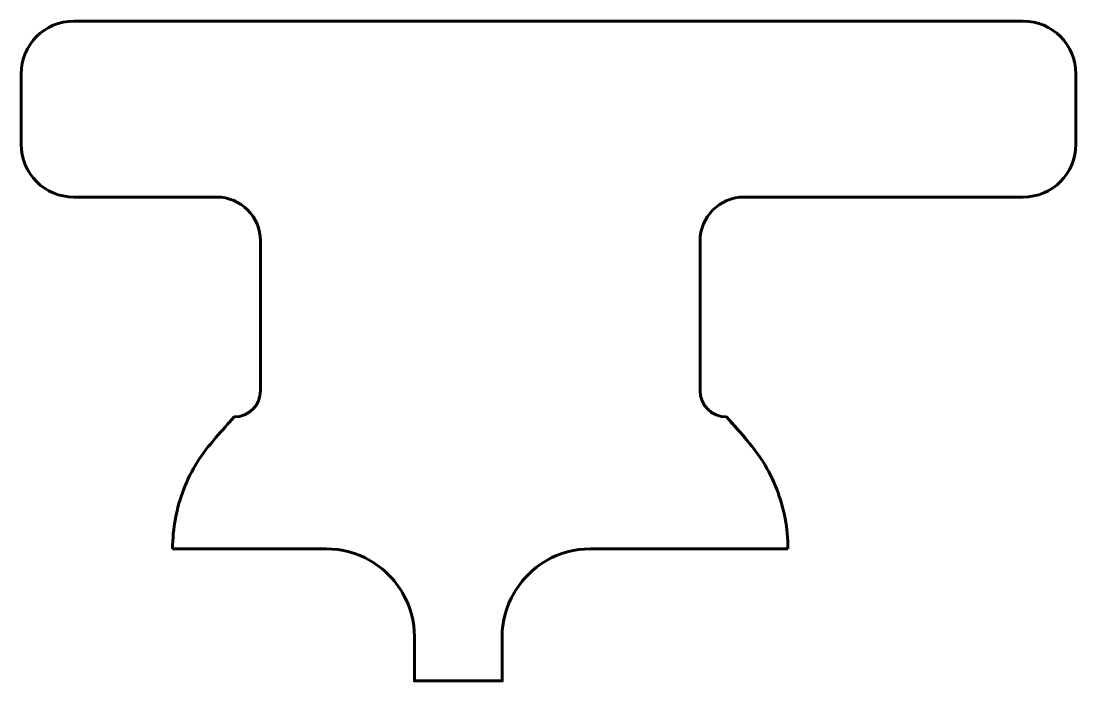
# Model space of a CAD drawing. Header units: millimetres. Extents: x -9.4 to 14.6, y 301.3 to 316.3.
import ezdxf

# ---------------------------------------------------------------- set-up
doc = ezdxf.new("R2010")
doc.units = ezdxf.units.MM
doc.linetypes.add('K5LT_BASIC', pattern=[0])

msp = doc.modelspace()

# ---------------------------------------------------------------- linework, layer by layer
at = {"color": 150, "linetype": 'K5LT_BASIC', "lineweight": 60, "true_color": 0x0080ff}
for p, q in [((13.428, 316.264), (-8.172, 316.264)), ((-9.372, 315.064), (-9.372, 313.464)), ((14.628, 313.464), (14.628, 315.064)), ((-3.924, 307.864), (-3.924, 311.264)), ((6.076, 307.864), (6.076, 311.264)), ((7.102, 306.788), (6.676, 307.264)), ((-2.424, 304.264), (-5.924, 304.264)), ((8.076, 304.264), (3.576, 304.264))]:
    msp.add_line(p, q, dxfattribs=at)
for points in [[(-8.172, 312.264), (-4.924, 312.264)], [(7.076, 312.264), (13.428, 312.264)], [(1.576, 302.264), (1.576, 301.264), (-0.424, 301.264), (-0.424, 302.264)]]:
    msp.add_lwpolyline(points, dxfattribs=at)
for centre, radius, start, end in [((-8.172, 315.064), 1.2, 90, 180), ((13.428, 315.064), 1.2, 0, 90), ((-8.172, 313.464), 1.2, 180, 270), ((13.428, 313.464), 1.2, 270, 0), ((-4.924, 311.264), 1, 0, 90), ((7.076, 311.264), 1, 90, 180), ((-4.524, 307.864), 0.6, 270, 0), ((6.676, 307.864), 0.6, 180, 270)]:
    msp.add_arc(centre, radius, start, end, dxfattribs=at)
for points, knots in [([(-4.524, 307.264), (-4.662, 307.109), (-4.96, 306.786), (-5.379, 306.258), (-5.689, 305.631), (-5.881, 304.96), (-5.925, 304.496), (-5.924, 304.264)], [0, 0, 0, 0, 0.623998, 1.318473, 2.012949, 2.707423, 3.401899, 3.401899, 3.401899, 3.401899]), ([(6.676, 307.264), (6.814, 307.109), (7.112, 306.786), (7.531, 306.258), (7.84, 305.631), (8.033, 304.96), (8.077, 304.496), (8.076, 304.264)], [0, 0, 0, 0, 0.623999, 1.318473, 2.012949, 2.707424, 3.401899, 3.401899, 3.401899, 3.401899]), ([(-0.424, 302.264), (-0.415, 302.609), (-0.616, 303.314), (-1.374, 304.072), (-2.079, 304.274), (-2.424, 304.264)], [0, 0, 0, 0, 1.035276, 2.070553, 3.105829, 3.105829, 3.105829, 3.105829]), ([(3.576, 304.264), (3.231, 304.274), (2.526, 304.072), (1.768, 303.314), (1.566, 302.609), (1.576, 302.264)], [0, 0, 0, 0, 1.035276, 2.070552, 3.105828, 3.105828, 3.105828, 3.105828])]:
    msp.add_open_spline(points, degree=3, knots=knots, dxfattribs=at)

doc.saveas('drawing.dxf')
